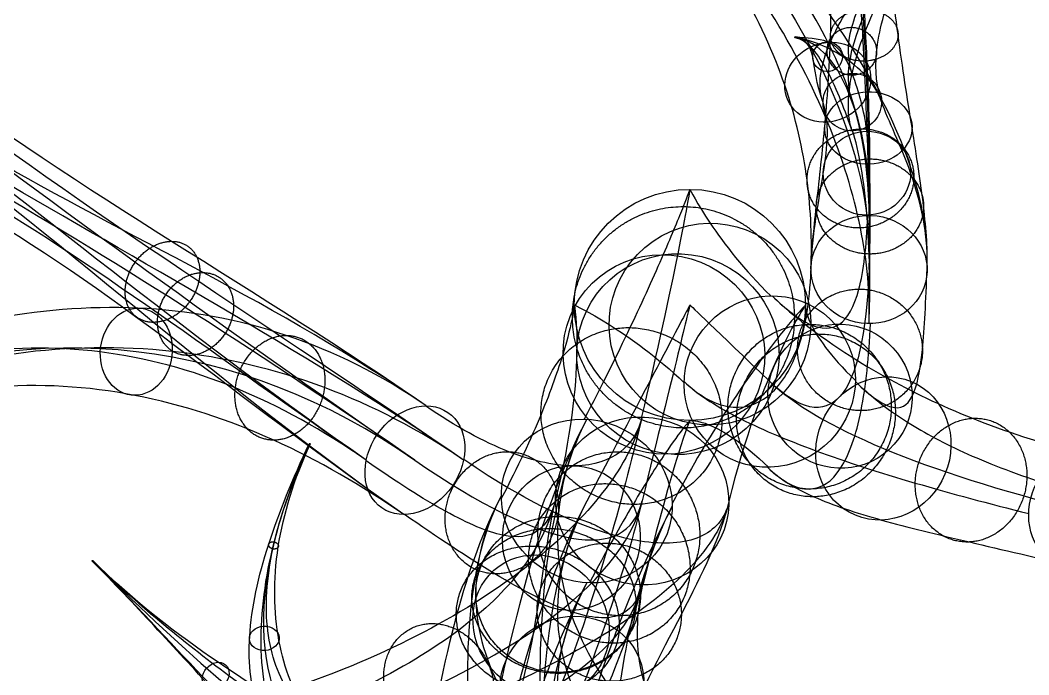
# Model space of a CAD drawing. Header units: inches. Extents: x -26 to 25.3, y -39.2 to 17.5.
# Drawn here: x -11.59 to 5.86, y -6.4 to 4.93 of the extents above; entities that cross this region are included whole.
import ezdxf

# ---------------------------------------------------------------- set-up
doc = ezdxf.new("R2010")
doc.units = ezdxf.units.IN
doc.header["$MEASUREMENT"] = 0
doc.layers.add('Default', color=7, linetype='Continuous', true_color=0xffffff)

msp = doc.modelspace()

# ---------------------------------------------------------------- linework, layer by layer
at = {"layer": 'Default', "extrusion": (-0.181426, 0.399347, 0.898669)}
msp.add_circle((-3.766, 16.389, 39.33), 0.756, dxfattribs=at)
at = {"layer": 'Default', "extrusion": (-0.118954, 0.02063, 0.992685)}
msp.add_circle((-4.875, 7.64, 54.49), 0.01, dxfattribs=at)
at = {"layer": 'Default', "extrusion": (-0.094538, 0.107656, 0.989683)}
msp.add_circle((-4.624, 5.501, 49.561), 0.259, dxfattribs=at)
at = {"layer": 'Default', "extrusion": (-0.069349, 0.193801, 0.978587)}
msp.add_circle((-3.828, 6.894, 44.227), 0.508, dxfattribs=at)
msp.add_circle((-3.828, 6.894, 44.227), 0.508, dxfattribs=at)
msp.add_circle((-3.828, 6.894, 44.227), 0.508, dxfattribs=at)
at = {"layer": 'Default', "extrusion": (-0.018406, 0.556715, 0.8305)}
msp.add_circle((-3.187, 19.508, 34.397), 0.756, dxfattribs=at)
at = {"layer": 'Default', "extrusion": (-0.027943, 0.278869, 0.959923)}
msp.add_circle((-3.275, 9.23, 38.615), 0.756, dxfattribs=at)
at = {"layer": 'Default'}
msp.add_circle((0, 0), 2, dxfattribs=at)
msp.add_circle((0, 0), 2, dxfattribs=at)
msp.add_circle((0, 0), 2, dxfattribs=at)
at = {"layer": 'Default', "extrusion": (0.083339, -0.080003, 0.993305)}
msp.add_circle((0, 0.481, 8.291), 1.751, dxfattribs=at)
at = {"layer": 'Default', "extrusion": (0.013723, 0.361344, 0.932332)}
msp.add_circle((-3.074, 11.878, 32.643), 1.005, dxfattribs=at)
msp.add_circle((-3.074, 11.878, 32.643), 1.005, dxfattribs=at)
msp.add_circle((-3.074, 11.878, 32.643), 1.005, dxfattribs=at)
msp.add_circle((-3.074, 11.878, 32.643), 1.005, dxfattribs=at)
at = {"layer": 'Default', "extrusion": (-0.088431, -0.168177, 0.981782)}
msp.add_circle((0, 0.967, 10.09), 1.751, dxfattribs=at)
at = {"layer": 'Default', "extrusion": (-0.030787, -0.126322, 0.991511)}
msp.add_circle((0, 0.877, 13.429), 1.751, dxfattribs=at)
at = {"layer": 'Default', "extrusion": (0.165562, -0.158935, 0.973308)}
msp.add_circle((0, 1.916, 16.471), 1.502, dxfattribs=at)
msp.add_circle((0, 1.916, 16.471), 1.502, dxfattribs=at)
msp.add_circle((0, 1.916, 16.471), 1.502, dxfattribs=at)
at = {"layer": 'Default', "extrusion": (-0.566039, 0.0659, 0.82174)}
msp.add_circle((1.912, 18.384, 43.041), 0.756, dxfattribs=at)
at = {"layer": 'Default', "extrusion": (0.093148, 0.105162, 0.990083)}
msp.add_circle((-2.992, 3.075, 25.517), 1.254, dxfattribs=at)
at = {"layer": 'Default', "extrusion": (0.359366, -0.150021, 0.921059)}
msp.add_circle((-1.002, 5.45, 23.278), 1.254, dxfattribs=at)
at = {"layer": 'Default', "extrusion": (-0.510861, 0.353256, 0.783729)}
msp.add_circle((4.916, 22.141, 31.779), 1.005, dxfattribs=at)
msp.add_circle((4.916, 22.141, 31.779), 1.005, dxfattribs=at)
msp.add_circle((4.916, 22.141, 31.779), 1.005, dxfattribs=at)
msp.add_circle((4.916, 22.141, 31.779), 1.005, dxfattribs=at)
at = {"layer": 'Default', "extrusion": (-0.173641, -0.330228, 0.927792)}
msp.add_circle((0, 3.835, 19.813), 1.502, dxfattribs=at)
msp.add_circle((0, 3.835, 19.813), 1.502, dxfattribs=at)
msp.add_circle((0, 3.835, 19.813), 1.502, dxfattribs=at)
msp.add_circle((0, 3.835, 19.813), 1.502, dxfattribs=at)
at = {"layer": 'Default', "extrusion": (-0.061051, -0.2505, 0.96619)}
msp.add_circle((0, 3.492, 26.629), 1.502, dxfattribs=at)
msp.add_circle((0, 3.492, 26.629), 1.502, dxfattribs=at)
msp.add_circle((0, 3.492, 26.629), 1.502, dxfattribs=at)
msp.add_circle((0, 3.492, 26.629), 1.502, dxfattribs=at)
at = {"layer": 'Default', "extrusion": (0.342667, 0.734015, 0.586345)}
msp.add_circle((4.943, 52.068, 31.562), 0.01, dxfattribs=at)
at = {"layer": 'Default', "extrusion": (0.538663, -0.135051, 0.831627)}
msp.add_circle((-1.812, 10.599, 29.145), 1.005, dxfattribs=at)
msp.add_circle((-1.812, 10.599, 29.145), 1.005, dxfattribs=at)
msp.add_circle((-1.812, 10.599, 29.145), 1.005, dxfattribs=at)
at = {"layer": 'Default', "extrusion": (-0.310169, 0.055729, 0.949047)}
msp.add_circle((4.334, 9.143, 31.677), 1.254, dxfattribs=at)
at = {"layer": 'Default', "extrusion": (-0.338227, -0.240356, 0.909853)}
msp.add_circle((3.026, 9.627, 33.905), 1.254, dxfattribs=at)
at = {"layer": 'Default', "extrusion": (-0.473304, 0.471683, 0.743975)}
msp.add_circle((10.433, 37.168, 47.66), 0.01, dxfattribs=at)
at = {"layer": 'Default', "extrusion": (0.122423, -0.305386, 0.944326)}
msp.add_circle((-4.344, 4.556, 29.336), 1.254, dxfattribs=at)
at = {"layer": 'Default', "extrusion": (-0.036163, 0.578128, 0.815145)}
msp.add_circle((7.71, 37.39, 43.47), 0.259, dxfattribs=at)
at = {"layer": 'Default', "extrusion": (-0.442953, 0.385746, 0.809316)}
msp.add_circle((10.232, 31.699, 47.029), 0.259, dxfattribs=at)
at = {"layer": 'Default', "extrusion": (-0.532638, 0.822231, -0.200582)}
msp.add_arc((-27.798, 42.964, -7.577), 23.558, 2.7033, 39.3516, dxfattribs=at)
at = {"layer": 'Default', "extrusion": (0.237244, 0.904617, -0.354094)}
msp.add_arc((39.083, 29.671, -11.008), 42.056, 152.3578, 175.5039, dxfattribs=at)
at = {"layer": 'Default', "extrusion": (0.989531, 0.129063, -0.064585)}
msp.add_arc((22.46, 26.369, 0.903), 23.818, 133.546, 159.1125, dxfattribs=at)
at = {"layer": 'Default', "extrusion": (0.956918, -0.264327, 0.120161)}
msp.add_arc((-52.726, 53.872, 7.132), 57.68, 350.30867, 0.67536, dxfattribs=at)
at = {"layer": 'Default', "extrusion": (0.806176, 0.51342, 0.294075)}
msp.add_arc((258.935, -141.991, 6.153), 315.426, 142.0016, 145.08346, dxfattribs=at)
at = {"layer": 'Default', "extrusion": (0.901814, -0.407228, 0.144556)}
msp.add_arc((-48.965, 52.052, 7.566), 53.914, 340.4292, 351.4839, dxfattribs=at)
at = {"layer": 'Default', "extrusion": (0.784601, 0.564163, 0.257141)}
msp.add_arc((-121.381, 126.748, 4.692), 150.404, 324.19369, 329.9567, dxfattribs=at)
at = {"layer": 'Default', "extrusion": (0.955658, 0.269566, -0.118542)}
msp.add_arc((31.606, 23.185, -0.989), 33.929, 159.8763, 191.415, dxfattribs=at)
at = {"layer": 'Default', "extrusion": (0.885098, -0.465404, 0)}
msp.add_arc((-53.105, 0), 53.105, 0, 21.9067, dxfattribs=at)
at = {"layer": 'Default', "extrusion": (0.971562, -0.236785, 0)}
msp.add_arc((-103.281, 0), 103.281, 0, 14.94145, dxfattribs=at)
at = {"layer": 'Default', "extrusion": (0.692521, 0.721397, 0)}
msp.add_arc((-71.767, 0), 71.767, 0, 13.26778, dxfattribs=at)
at = {"layer": 'Default', "extrusion": (0.81771, -0.081642, 0.569811)}
msp.add_arc((-31.767, 43.34, 18.356), 30.01, 342.497, 16.4328, dxfattribs=at)
at = {"layer": 'Default', "extrusion": (-0.00186, 0.986876, 0.161467)}
msp.add_arc((-37.946, 10.342, 1.348), 37.076, 9.5125, 32.5753, dxfattribs=at)
at = {"layer": 'Default', "extrusion": (-0.568594, 0.658879, -0.492524)}
msp.add_arc((-0.602, 46.186, -27.733), 10.619, 353.3706, 47.6445, dxfattribs=at)
at = {"layer": 'Default', "extrusion": (0.752768, 0.624102, 0.209373)}
msp.add_arc((14.082, 29.143, 2.836), 16.361, 143.2729, 188.8516, dxfattribs=at)
at = {"layer": 'Default', "extrusion": (-0.015389, 0.968117, 0.250027)}
msp.add_arc((31.445, 24.637, 3.386), 30.629, 143.7303, 176.2717, dxfattribs=at)
at = {"layer": 'Default', "extrusion": (0.964798, 0.13191, 0.227517)}
msp.add_arc((-42.397, 7.283, 2.338), 41.222, 17.6777, 47.1466, dxfattribs=at)
at = {"layer": 'Default', "extrusion": (-0.096882, 0.943262, 0.317602)}
msp.add_arc((-30.49, 26.683, 3.264), 33.33, 348.0843, 22.3097, dxfattribs=at)
at = {"layer": 'Default', "extrusion": (0.874003, 0.382483, 0.29971)}
msp.add_arc((-26.01, 14.144, 3.08), 24.284, 13.4686, 54.1364, dxfattribs=at)
at = {"layer": 'Default', "extrusion": (0.794742, -0.597834, -0.10478)}
msp.add_arc((-102.467, 2.425, -1.419), 102.167, 13.70275, 21.51819, dxfattribs=at)
at = {"layer": 'Default', "extrusion": (0.846288, 0.477889, 0.235411)}
msp.add_arc((32.928, 34.582, 3.33), 41.415, 139.9505, 152.8077, dxfattribs=at)
at = {"layer": 'Default'}
for points, knots in [([(2.303, 3.502, 44.665), (2.215, 3.748, 45.908), (2.272, 4.354, 48.404), (2.967, 5.557, 51.986), (4.157, 7.015, 55.301), (5.195, 8.136, 57.304), (5.754, 8.728, 58.249)], [0, 0, 0, 0, 3.742923, 7.534319, 11.325716, 15.068639, 15.068639, 15.068639, 15.068639]), ([(2.809, 4.007, 44.601), (2.724, 4.246, 45.807), (2.718, 4.772, 48.241), (3.216, 5.778, 51.83), (4.219, 7.067, 55.238), (5.203, 8.143, 57.295), (5.762, 8.735, 58.24)], [0, 0, 0, 0, 3.742923, 7.534319, 11.325716, 15.068639, 15.068639, 15.068639, 15.068639]), ([(2.809, 3.011, 44.798), (2.722, 3.256, 46.033), (2.717, 3.917, 48.497), (3.223, 5.298, 52.026), (4.226, 6.941, 55.308), (5.204, 8.125, 57.305), (5.763, 8.718, 58.25)], [0, 0, 0, 0, 3.742923, 7.534319, 11.325716, 15.068639, 15.068639, 15.068639, 15.068639]), ([(3.316, 3.516, 44.734), (3.231, 3.753, 45.932), (3.163, 4.335, 48.334), (3.472, 5.52, 51.87), (4.288, 6.993, 55.245), (5.213, 8.132, 57.296), (5.771, 8.725, 58.241)], [0, 0, 0, 0, 3.742923, 7.534319, 11.325716, 15.068639, 15.068639, 15.068639, 15.068639]), ([(3.1, 1.55, 34.366), (3.119, 2.057, 35.675), (3.02, 3.049, 38.313), (2.457, 4.535, 42.243), (1.482, 6.088, 46.072), (0.567, 7.212, 48.5), (0.047, 7.805, 49.667)], [0, 0, 0, 0, 4.236514, 8.494745, 12.752976, 16.98949, 16.98949, 16.98949, 16.98949]), ([(4.105, 0.608, 34.717), (4.124, 1.13, 36.064), (3.96, 2.21, 38.754), (3.197, 3.899, 42.684), (2.024, 5.638, 46.465), (1.037, 6.826, 48.881), (0.51, 7.428, 50.065)], [0, 0, 0, 0, 4.236514, 8.494745, 12.752976, 16.98949, 16.98949, 16.98949, 16.98949]), ([(2.095, 0.618, 34.742), (2.114, 1.116, 36.028), (2.079, 2.147, 38.597), (1.71, 3.789, 42.419), (0.93, 5.509, 46.167), (0.082, 6.687, 48.566), (-0.433, 7.275, 49.722)], [0, 0, 0, 0, 4.236514, 8.494745, 12.752976, 16.98949, 16.98949, 16.98949, 16.98949]), ([(3.1, -0.324, 35.093), (3.119, 0.189, 36.417), (3.019, 1.308, 39.038), (2.451, 3.153, 42.86), (1.471, 5.059, 46.56), (0.552, 6.301, 48.947), (0.03, 6.898, 50.121)], [0, 0, 0, 0, 4.236514, 8.494745, 12.752976, 16.98949, 16.98949, 16.98949, 16.98949]), ([(3.1, 1.55, 34.366), (3.111, 1.856, 35.155), (3.121, 2.498, 36.728), (3.095, 3.647, 39.032), (3.026, 5.057, 41.215), (2.953, 6.204, 42.521), (2.91, 6.83, 43.115)], [0, 0, 0, 0, 2.648728, 5.31404, 7.979352, 10.62808, 10.62808, 10.62808, 10.62808]), ([(2.095, 0.618, 34.742), (2.107, 0.935, 35.56), (2.179, 1.661, 37.166), (2.338, 3.014, 39.448), (2.455, 4.613, 41.57), (2.443, 5.827, 42.858), (2.399, 6.465, 43.463)], [0, 0, 0, 0, 2.648728, 5.31404, 7.979352, 10.62808, 10.62808, 10.62808, 10.62808]), ([(4.105, 0.608, 34.717), (4.117, 0.929, 35.545), (4.065, 1.665, 37.172), (3.85, 3.029, 39.473), (3.593, 4.636, 41.604), (3.457, 5.854, 42.894), (3.413, 6.496, 43.503)], [0, 0, 0, 0, 2.648728, 5.31404, 7.979352, 10.62808, 10.62808, 10.62808, 10.62808]), ([(3.1, -0.324, 35.093), (3.112, 0.008, 35.95), (3.123, 0.827, 37.61), (3.094, 2.396, 39.889), (3.022, 4.192, 41.959), (2.946, 5.478, 43.231), (2.902, 6.131, 43.851)], [0, 0, 0, 0, 2.648728, 5.31404, 7.979352, 10.62808, 10.62808, 10.62808, 10.62808]), ([(0, 2), (0, 2, 1.745), (-0.078, 1.79, 5.24), (-0.426, 0.942, 10.407), (-1, -0.336, 15.443), (-1.529, -1.405, 18.704), (-1.829, -1.976, 20.309)], [0, 0, 0, 0, 5.06446, 10.152162, 15.239864, 20.304323, 20.304323, 20.304323, 20.304323]), ([(1.422, 0.157, 16.706), (1.667, -0.079, 18.149), (2.11, -0.42, 21.082), (2.616, -0.433, 25.564), (2.953, 0.157, 30.052), (3.057, 1.006, 32.963), (3.078, 1.55, 34.367)], [0, 0, 0, 0, 4.646895, 9.338211, 14.029527, 18.676423, 18.676423, 18.676423, 18.676423]), ([(-0.099, -1.327, 16.723), (0.154, -1.57, 18.212), (0.673, -1.858, 21.237), (1.379, -1.68, 25.819), (1.907, -0.885, 30.368), (2.074, 0.042, 33.318), (2.095, 0.597, 34.75)], [0, 0, 0, 0, 4.646895, 9.338211, 14.029527, 18.676423, 18.676423, 18.676423, 18.676423]), ([(2.863, -1.327, 16.219), (3.123, -1.576, 17.745), (3.531, -1.871, 20.863), (3.877, -1.686, 25.59), (4.038, -0.877, 30.252), (4.083, 0.064, 33.253), (4.104, 0.628, 34.709)], [0, 0, 0, 0, 4.646895, 9.338211, 14.029527, 18.676423, 18.676423, 18.676423, 18.676423]), ([(-2, 0), (-2, 0, 1.659), (-2.012, -0.14, 4.984), (-2.158, -0.773, 9.948), (-2.524, -1.826, 14.838), (-2.974, -2.799, 18.007), (-3.264, -3.349, 19.552)], [0, 0, 0, 0, 5.06446, 10.152162, 15.239864, 20.304323, 20.304323, 20.304323, 20.304323]), ([(2, 0), (2, 0, 1.718), (1.861, -0.146, 5.161), (1.332, -0.798, 10.264), (0.577, -1.878, 15.255), (-0.009, -2.874, 18.487), (-0.306, -3.439, 20.074)], [0, 0, 0, 0, 5.06446, 10.152162, 15.239864, 20.304323, 20.304323, 20.304323, 20.304323]), ([(1.422, 0.157, 16.706), (1.627, -0.04, 17.912), (2.16, -0.493, 20.3), (3.32, -1.248, 23.774), (4.832, -1.981, 27.116), (6.064, -2.389, 29.24), (6.732, -2.556, 30.271)], [0, 0, 0, 0, 3.721514, 7.461966, 11.202419, 14.923933, 14.923933, 14.923933, 14.923933]), ([(-4.564, -1.746, 38.361), (-5.342, -1.208, 39.554), (-6.977, -0.396, 42.026), (-9.548, 0.059, 45.809), (-12.156, -0.168, 49.548), (-13.886, -0.698, 51.964), (-14.742, -1.038, 53.144)], [0, 0, 0, 0, 4.419222, 8.887428, 13.355633, 17.774855, 17.774855, 17.774855, 17.774855]), ([(1.342, -2.81, 16.235), (1.609, -3.067, 17.807), (2.094, -3.309, 21.018), (2.64, -2.932, 25.845), (2.993, -1.919, 30.568), (3.1, -0.9, 33.607), (3.122, -0.324, 35.092)], [0, 0, 0, 0, 4.646895, 9.338211, 14.029527, 18.676423, 18.676423, 18.676423, 18.676423]), ([(-5.6, -2.686, 38.109), (-6.35, -2.167, 39.261), (-7.865, -1.327, 41.663), (-10.19, -0.704, 45.415), (-12.586, -0.74, 49.176), (-14.242, -1.199, 51.594), (-15.084, -1.534, 52.754)], [0, 0, 0, 0, 4.419222, 8.887428, 13.355633, 17.774855, 17.774855, 17.774855, 17.774855]), ([(-3.916, -2.686, 39.207), (-4.671, -2.164, 40.365), (-6.299, -1.319, 42.714), (-8.945, -0.695, 46.274), (-11.658, -0.733, 49.834), (-13.419, -1.195, 52.188), (-14.263, -1.53, 53.35)], [0, 0, 0, 0, 4.419222, 8.887428, 13.355633, 17.774855, 17.774855, 17.774855, 17.774855]), ([(-4.952, -3.627, 38.956), (-5.679, -3.124, 40.071), (-7.187, -2.25, 42.351), (-9.587, -1.458, 45.879), (-12.088, -1.305, 49.462), (-13.775, -1.697, 51.818), (-14.604, -2.026, 52.96)], [0, 0, 0, 0, 4.419222, 8.887428, 13.355633, 17.774855, 17.774855, 17.774855, 17.774855]), ([(-0.099, -1.327, 16.723), (0.114, -1.532, 17.979), (0.732, -1.939, 20.465), (2.119, -2.527, 24.042), (3.855, -3.086, 27.443), (5.176, -3.439, 29.603), (5.863, -3.611, 30.662)], [0, 0, 0, 0, 3.721514, 7.461966, 11.202419, 14.923933, 14.923933, 14.923933, 14.923933]), ([(2.863, -1.327, 16.219), (3.06, -1.516, 17.377), (3.512, -1.892, 19.692), (4.457, -2.447, 23.128), (5.757, -2.986, 26.472), (6.905, -3.327, 28.582), (7.555, -3.49, 29.586)], [0, 0, 0, 0, 3.721514, 7.461966, 11.202419, 14.923933, 14.923933, 14.923933, 14.923933]), ([(-0.827, -1.938, 27.006), (-0.888, -2.189, 27.972), (-1.141, -2.607, 29.939), (-1.917, -2.866, 32.909), (-3.071, -2.638, 35.792), (-4.053, -2.108, 37.551), (-4.576, -1.746, 38.353)], [0, 0, 0, 0, 3.221335, 6.507657, 9.793978, 13.015313, 13.015313, 13.015313, 13.015313]), ([(-0.827, -1.938, 27.006), (-0.915, -2.3, 28.401), (-1.297, -3.086, 31.176), (-2.478, -4.337, 35.198), (-4.245, -5.543, 39.013), (-5.786, -6.243, 41.379), (-6.635, -6.547, 42.505)], [0, 0, 0, 0, 4.32697, 8.698001, 13.069032, 17.396002, 17.396002, 17.396002, 17.396002]), ([(-1.785, -1.978, 20.317), (-2.101, -2.58, 22.008), (-2.69, -4.066, 25.312), (-3.412, -6.991, 29.907), (-3.963, -10.466, 34.091), (-4.214, -13.062, 36.607), (-4.311, -14.408, 37.8)], [0, 0, 0, 0, 5.278477, 10.600954, 15.92343, 21.201907, 21.201907, 21.201907, 21.201907]), ([(-1.785, -1.978, 20.317), (-2.046, -2.475, 21.712), (-2.45, -3.765, 24.441), (-2.665, -6.405, 28.151), (-2.486, -9.569, 31.378), (-2.116, -11.911, 33.196), (-1.874, -13.112, 34.021)], [0, 0, 0, 0, 4.274961, 8.618301, 12.961641, 17.236601, 17.236601, 17.236601, 17.236601]), ([(-1.785, -1.978, 20.317), (-2.07, -2.521, 21.841), (-2.403, -3.662, 24.933), (-2.164, -5.404, 29.597), (-1.186, -7.052, 34.202), (-0.061, -8.002, 37.175), (0.61, -8.419, 38.618)], [0, 0, 0, 0, 4.949478, 9.954769, 14.960059, 19.909538, 19.909538, 19.909538, 19.909538]), ([(0, -2), (0, -2, 1.632), (-0.073, -2.076, 4.904), (-0.401, -2.513, 9.805), (-0.948, -3.367, 14.65), (-1.454, -4.268, 17.79), (-1.74, -4.811, 19.317)], [0, 0, 0, 0, 5.06446, 10.152162, 15.239864, 20.304323, 20.304323, 20.304323, 20.304323]), ([(-6.687, -8.006, 52.572), (-7.035, -7.755, 53.31), (-7.537, -7.103, 54.852), (-7.703, -5.775, 57.096), (-7.357, -4.187, 59.095), (-6.871, -3.009, 60.201), (-6.588, -2.402, 60.685)], [0, 0, 0, 0, 2.479041, 5.029597, 7.580153, 10.059194, 10.059194, 10.059194, 10.059194]), ([(-6.292, -8.491, 52.923), (-6.64, -8.239, 53.663), (-7.191, -7.528, 55.164), (-7.503, -6.02, 57.279), (-7.301, -4.254, 59.146), (-6.863, -3.019, 60.208), (-6.58, -2.412, 60.692)], [0, 0, 0, 0, 2.479041, 5.029597, 7.580153, 10.059194, 10.059194, 10.059194, 10.059194]), ([(-6.164, -7.522, 52.652), (-6.489, -7.286, 53.342), (-7.021, -6.736, 54.778), (-7.394, -5.617, 56.968), (-7.276, -4.167, 59.035), (-6.86, -3.007, 60.192), (-6.577, -2.4, 60.676)], [0, 0, 0, 0, 2.479041, 5.029597, 7.580153, 10.059194, 10.059194, 10.059194, 10.059194]), ([(-5.769, -8.006, 53.004), (-6.094, -7.771, 53.695), (-6.675, -7.161, 55.091), (-7.193, -5.862, 57.152), (-7.221, -4.234, 59.086), (-6.852, -3.016, 60.199), (-6.569, -2.41, 60.684)], [0, 0, 0, 0, 2.479041, 5.029597, 7.580153, 10.059194, 10.059194, 10.059194, 10.059194]), ([(-2.327, -3.37, 26.54), (-2.388, -3.622, 27.515), (-2.583, -3.986, 29.52), (-3.177, -4.066, 32.569), (-4.151, -3.655, 35.522), (-5.076, -3.064, 37.306), (-5.603, -2.699, 38.114)], [0, 0, 0, 0, 3.221335, 6.507657, 9.793978, 13.015313, 13.015313, 13.015313, 13.015313]), ([(0.673, -3.416, 26.718), (0.603, -3.701, 27.818), (0.252, -4.107, 30.07), (-0.797, -4.176, 33.372), (-2.23, -3.71, 36.461), (-3.343, -3.068, 38.328), (-3.914, -2.673, 39.203)], [0, 0, 0, 0, 3.221335, 6.507657, 9.793978, 13.015313, 13.015313, 13.015313, 13.015313]), ([(1.342, -2.81, 16.235), (1.547, -3.007, 17.444), (2.085, -3.338, 19.857), (3.257, -3.726, 23.396), (4.781, -4.091, 26.799), (6.018, -4.377, 28.945), (6.686, -4.544, 29.977)], [0, 0, 0, 0, 3.721514, 7.461966, 11.202419, 14.923933, 14.923933, 14.923933, 14.923933]), ([(-3.264, -3.306, 19.567), (-3.572, -3.892, 21.212), (-4.084, -5.284, 24.457), (-4.609, -7.985, 29.053), (-4.97, -11.247, 33.281), (-5.159, -13.753, 35.8), (-5.254, -15.074, 36.971)], [0, 0, 0, 0, 5.278477, 10.600954, 15.92343, 21.201907, 21.201907, 21.201907, 21.201907]), ([(-3.264, -3.306, 19.567), (-3.519, -3.79, 20.927), (-3.852, -4.995, 23.62), (-3.881, -7.422, 27.354), (-3.524, -10.379, 30.641), (-3.101, -12.638, 32.472), (-2.862, -13.818, 33.283)], [0, 0, 0, 0, 4.274961, 8.618301, 12.961641, 17.236601, 17.236601, 17.236601, 17.236601]), ([(-3.264, -3.306, 19.567), (-3.564, -3.876, 21.167), (-3.851, -5.015, 24.443), (-3.413, -6.648, 29.369), (-2.214, -8.161, 34.17), (-0.994, -9.075, 37.237), (-0.301, -9.505, 38.727)], [0, 0, 0, 0, 4.949478, 9.954769, 14.960059, 19.909538, 19.909538, 19.909538, 19.909538]), ([(-2.327, -3.37, 26.54), (-2.41, -3.713, 27.865), (-2.711, -4.405, 30.522), (-3.658, -5.439, 34.457), (-5.186, -6.445, 38.247), (-6.624, -7.073, 40.584), (-7.445, -7.367, 41.673)], [0, 0, 0, 0, 4.32697, 8.698001, 13.069032, 17.396002, 17.396002, 17.396002, 17.396002]), ([(0.673, -3.416, 26.718), (0.581, -3.795, 28.18), (0.118, -4.555, 31.1), (-1.297, -5.659, 35.299), (-3.301, -6.703, 39.229), (-4.943, -7.354, 41.654), (-5.819, -7.669, 42.817)], [0, 0, 0, 0, 4.32697, 8.698001, 13.069032, 17.396002, 17.396002, 17.396002, 17.396002]), ([(-0.305, -3.481, 20.059), (-0.608, -4.058, 21.679), (-1.234, -5.423, 24.858), (-2.12, -8.073, 29.346), (-2.847, -11.288, 33.487), (-3.156, -13.768, 35.972), (-3.251, -15.077, 37.131)], [0, 0, 0, 0, 5.278477, 10.600954, 15.92343, 21.201907, 21.201907, 21.201907, 21.201907]), ([(-0.305, -3.481, 20.059), (-0.545, -3.939, 21.343), (-0.979, -5.069, 23.869), (-1.371, -7.371, 27.396), (-1.396, -10.218, 30.548), (-1.109, -12.407, 32.321), (-0.88, -13.543, 33.102)], [0, 0, 0, 0, 4.274961, 8.618301, 12.961641, 17.236601, 17.236601, 17.236601, 17.236601]), ([(-0.305, -3.481, 20.059), (-0.579, -4.002, 21.521), (-0.96, -5.037, 24.499), (-0.918, -6.548, 29.056), (-0.155, -7.983, 33.608), (0.882, -8.857, 36.541), (1.534, -9.263, 37.945)], [0, 0, 0, 0, 4.949478, 9.954769, 14.960059, 19.909538, 19.909538, 19.909538, 19.909538]), ([(-0.827, -4.847, 26.252), (-0.897, -5.135, 27.362), (-1.189, -5.486, 29.651), (-2.057, -5.376, 33.032), (-3.31, -4.728, 36.191), (-4.366, -4.023, 38.083), (-4.94, -3.626, 38.963)], [0, 0, 0, 0, 3.221335, 6.507657, 9.793978, 13.015313, 13.015313, 13.015313, 13.015313]), ([(-0.827, -4.847, 26.252), (-0.915, -5.208, 27.645), (-1.296, -5.874, 30.446), (-2.476, -6.761, 34.558), (-4.242, -7.605, 38.464), (-5.781, -8.185, 40.86), (-6.629, -8.489, 41.985)], [0, 0, 0, 0, 4.32697, 8.698001, 13.069032, 17.396002, 17.396002, 17.396002, 17.396002]), ([(-1.785, -4.809, 19.309), (-2.079, -5.37, 20.883), (-2.628, -6.641, 24.003), (-3.316, -9.067, 28.492), (-3.854, -12.069, 32.677), (-4.101, -14.46, 35.165), (-4.194, -15.743, 36.303)], [0, 0, 0, 0, 5.278477, 10.600954, 15.92343, 21.201907, 21.201907, 21.201907, 21.201907]), ([(-1.785, -4.809, 19.309), (-2.018, -5.254, 20.559), (-2.382, -6.299, 23.047), (-2.588, -8.387, 26.6), (-2.434, -11.029, 29.811), (-2.093, -13.134, 31.597), (-1.868, -14.25, 32.364)], [0, 0, 0, 0, 4.274961, 8.618301, 12.961641, 17.236601, 17.236601, 17.236601, 17.236601]), ([(-1.785, -4.809, 19.309), (-2.072, -5.357, 20.847), (-2.408, -6.39, 24.008), (-2.167, -7.791, 28.827), (-1.182, -9.092, 33.576), (-0.051, -9.929, 36.602), (0.624, -10.349, 38.054)], [0, 0, 0, 0, 4.949478, 9.954769, 14.960059, 19.909538, 19.909538, 19.909538, 19.909538])]:
    msp.add_open_spline(points, degree=3, knots=knots, dxfattribs=at)
at = {"layer": 'Default', "extrusion": (-0.034275, 0.644871, 0.763522)}
msp.add_rational_spline([(3.019, 5.112, 41.182), (2.434, 5.101, 41.165), (2.432, 4.654, 41.543), (2.43, 4.207, 41.92), (3.015, 4.218, 41.937), (3.599, 4.23, 41.953), (3.601, 4.677, 41.576), (3.603, 5.123, 41.199), (3.019, 5.112, 41.182)], [1, 0.707106781187, 1, 0.707106781187, 1, 0.707106781187, 1, 0.707106781187, 1], degree=2, knots=[0, 0, 0, 1.57865, 1.57865, 3.157301, 3.157301, 4.735951, 4.735951, 6.314601, 6.314601, 6.314601], dxfattribs=at)
at = {"layer": 'Default', "extrusion": (0.064978, 0.276027, 0.958951)}
msp.add_rational_spline([(2.801, 4.804, 48.214), (2.372, 4.812, 48.241), (2.372, 4.398, 48.36), (2.371, 3.984, 48.479), (2.801, 3.976, 48.452), (3.231, 3.969, 48.425), (3.231, 4.382, 48.306), (3.231, 4.796, 48.187), (2.801, 4.804, 48.214)], [1, 0.707106781187, 1, 0.707106781187, 1, 0.707106781187, 1, 0.707106781187, 1], degree=2, knots=[0, 0, 0, 0.797179, 0.797179, 1.594358, 1.594358, 2.391537, 2.391537, 3.188717, 3.188717, 3.188717], dxfattribs=at)
at = {"layer": 'Default'}
for points in [[(2.303, 3.502, 44.665), (2.183, 3.838, 46.362), (2.146, 4.367, 49.804), (2.021, 4.595, 53.286), (1.814, 4.631, 55.013)], [(2.809, 4.007, 44.601), (2.688, 4.347, 46.318), (2.4, 4.631, 49.817), (2.031, 4.605, 53.288), (1.824, 4.641, 55.014)], [(2.809, 3.011, 44.798), (2.69, 3.345, 46.485), (2.406, 4.113, 49.847), (2.031, 4.585, 53.286), (1.824, 4.621, 55.014)], [(3.316, 3.516, 44.734), (3.195, 3.854, 46.441), (2.66, 4.377, 49.86), (2.041, 4.595, 53.289), (1.834, 4.631, 55.015)], [(-4.564, -1.746, 38.361), (-7.444, 0.245, 42.779), (-10.474, 1.896, 47.275), (-13.448, 4.127, 51.532)], [(3.1, 1.55, 34.366), (3.124, 2.187, 36.011), (3.098, 3.083, 39.436), (2.928, 3.668, 42.891), (2.807, 4.007, 44.601)], [(-3.916, -2.686, 39.207), (-6.812, -0.684, 43.649), (-10.163, 1.433, 47.726), (-13.14, 3.667, 51.988)], [(-5.6, -2.686, 38.109), (-8.483, -0.693, 42.532), (-11.001, 1.424, 47.153), (-13.975, 3.655, 51.411)], [(2.095, 0.618, 34.742), (2.118, 1.239, 36.345), (2.343, 2.343, 39.608), (2.423, 3.165, 42.975), (2.303, 3.5, 44.665)], [(4.105, 0.608, 34.717), (4.129, 1.24, 36.346), (3.855, 2.36, 39.66), (3.436, 3.181, 43.03), (3.316, 3.518, 44.733)], [(-4.952, -3.627, 38.956), (-7.851, -1.622, 43.402), (-10.689, 0.96, 47.604), (-13.667, 3.195, 51.867)], [(3.1, -0.324, 35.093), (3.123, 0.291, 36.681), (3.099, 1.621, 39.833), (2.931, 2.678, 43.115), (2.812, 3.011, 44.798)], [(-4.564, -1.746, 38.361), (-7.157, 0.047, 42.339), (-9.74, 1.173, 46.582), (-12.129, 2.569, 50.807)], [(-5.6, -2.686, 38.109), (-8.189, -0.896, 42.081), (-10.259, 0.695, 46.449), (-12.647, 2.091, 50.672)], [(-3.916, -2.686, 39.207), (-6.48, -0.914, 43.14), (-9.384, 0.679, 46.963), (-11.766, 2.072, 51.177)], [(0, 2), (0, 2, 4.575), (-0.142, 1.17, 13.708), (-0.561, -0.798, 22.609), (-0.839, -1.938, 27.006)], [(0, 2), (0, 2, 2.824), (0.237, 1.524, 8.462), (0.937, 0.603, 13.976), (1.402, 0.157, 16.71)], [(-4.952, -3.627, 38.956), (-7.511, -1.857, 42.882), (-9.903, 0.201, 46.83), (-12.284, 1.594, 51.042)], [(-2, 0), (-2, 0, 4.468), (-1.889, -0.567, 13.408), (-2.053, -2.26, 22.215), (-2.326, -3.381, 26.537)], [(-2, 0), (-2, 0, 2.827), (-1.514, -0.227, 8.468), (-0.565, -0.9, 13.984), (-0.1, -1.347, 16.72)], [(2, 0), (2, 0, 4.51), (1.612, -0.572, 13.525), (0.948, -2.276, 22.369), (0.673, -3.404, 26.721)], [(2, 0), (2, 0, 2.713), (1.978, -0.217, 8.151), (2.412, -0.873, 13.566), (2.864, -1.307, 16.222)], [(-0.827, -1.938, 27.006), (-1.114, -3.118, 31.555), (-1.593, -5.011, 35.861), (-2.259, -6.656, 40.184)], [(0, -2), (0, -2, 4.403), (-0.136, -2.309, 13.226), (-0.545, -3.738, 21.975), (-0.815, -4.847, 26.253)], [(0, -2), (0, -2, 2.715), (0.227, -1.969, 8.157), (0.91, -2.376, 13.574), (1.362, -2.81, 16.232)], [(-2.327, -3.37, 26.54), (-2.607, -4.521, 30.983), (-2.583, -5.929, 35.413), (-3.243, -7.555, 39.691)], [(0.673, -3.416, 26.718), (0.386, -4.591, 31.252), (-0.588, -5.994, 35.649), (-1.253, -7.636, 39.967)], [(-6.687, -8.006, 52.572), (-7.313, -7.553, 53.902), (-8.403, -6.5, 56.598), (-9.611, -5.16, 59.136), (-10.345, -4.429, 60.288)], [(-6.292, -8.491, 52.923), (-6.929, -8.029, 54.278), (-8.229, -6.725, 56.83), (-9.605, -5.168, 59.146), (-10.338, -4.438, 60.298)], [(-6.164, -7.522, 52.652), (-6.787, -7.07, 53.976), (-8.13, -6.259, 56.625), (-9.6, -5.151, 59.136), (-10.334, -4.42, 60.289)], [(-5.769, -8.006, 53.004), (-6.403, -7.547, 54.352), (-7.955, -6.484, 56.857), (-9.595, -5.159, 59.147), (-10.327, -4.429, 60.299)], [(-0.827, -4.847, 26.252), (-1.106, -5.995, 30.68), (-1.579, -6.912, 35.202), (-2.237, -8.535, 39.473)]]:
    msp.add_open_spline(points, degree=3, dxfattribs=at)
at = {"layer": 'Default', "extrusion": (-0.084032, 0.382245, 0.920232)}
msp.add_rational_spline([(2.951, 3.046, 38.301), (2.027, 3.017, 38.229), (2.026, 2.16, 38.585), (2.026, 1.303, 38.94), (2.95, 1.333, 39.013), (3.874, 1.362, 39.085), (3.875, 2.218, 38.729), (3.876, 3.075, 38.373), (2.951, 3.046, 38.301)], [1, 0.707106781187, 1, 0.707106781187, 1, 0.707106781187, 1, 0.707106781187, 1], degree=2, knots=[0, 0, 0, 1.57865, 1.57865, 3.157301, 3.157301, 4.735951, 4.735951, 6.314601, 6.314601, 6.314601], dxfattribs=at)
at = {"layer": 'Default', "extrusion": (0.002306, -0.461595, -0.887088)}
msp.add_rational_spline([(3.114, 2.527, 36.713), (2.187, 2.525, 36.712), (2.187, 1.702, 37.14), (2.188, 0.879, 37.568), (3.115, 0.881, 37.57), (4.043, 0.882, 37.571), (4.043, 1.705, 37.143), (4.042, 2.528, 36.715), (3.114, 2.527, 36.713)], [1, 0.707106781187, 1, 0.707106781187, 1, 0.707106781187, 1, 0.707106781187, 1], degree=2, knots=[0, 0, 0, 1.57865, 1.57865, 3.157301, 3.157301, 4.735951, 4.735951, 6.314601, 6.314601, 6.314601], dxfattribs=at)
at = {"layer": 'Default', "extrusion": (-0.044317, -0.084282, 0.995456)}
msp.add_rational_spline([(1.808, -0.217, 5.142), (1.805, 1.699, 5.304), (-0.116, 1.702, 5.219), (-2.037, 1.706, 5.134), (-2.033, -0.21, 4.972), (-2.029, -2.126, 4.81), (-0.109, -2.129, 4.895), (1.812, -2.133, 4.98), (1.808, -0.217, 5.142)], [1, 0.707106781187, 1, 0.707106781187, 1, 0.707106781187, 1, 0.707106781187, 1], degree=2, knots=[0, 0, 0, 3.141593, 3.141593, 6.283185, 6.283185, 9.424778, 9.424778, 12.566371, 12.566371, 12.566371], dxfattribs=at)
at = {"layer": 'Default', "extrusion": (0.518564, -0.373779, -0.769013)}
msp.add_rational_spline([(-8.498, 0.403, 45.665), (-8.343, 1.105, 45.428), (-8.971, 1.101, 45.007), (-9.599, 1.097, 44.585), (-9.753, 0.395, 44.822), (-9.908, -0.306, 45.059), (-9.28, -0.302, 45.48), (-8.652, -0.298, 45.902), (-8.498, 0.403, 45.665)], [1, 0.707106781187, 1, 0.707106781187, 1, 0.707106781187, 1, 0.707106781187, 1], degree=2, knots=[0, 0, 0, 1.57865, 1.57865, 3.157301, 3.157301, 4.735951, 4.735951, 6.314601, 6.314601, 6.314601], dxfattribs=at)
at = {"layer": 'Default', "extrusion": (0.492901, -0.315995, -0.810676)}
msp.add_rational_spline([(-7.909, -0.165, 45.086), (-7.778, 0.553, 44.886), (-8.423, 0.56, 44.491), (-9.068, 0.568, 44.096), (-9.199, -0.15, 44.296), (-9.33, -0.867, 44.496), (-8.685, -0.875, 44.891), (-8.04, -0.882, 45.287), (-7.909, -0.165, 45.086)], [1, 0.707106781187, 1, 0.707106781187, 1, 0.707106781187, 1, 0.707106781187, 1], degree=2, knots=[0, 0, 0, 1.57865, 1.57865, 3.157301, 3.157301, 4.735951, 4.735951, 6.314601, 6.314601, 6.314601], dxfattribs=at)
at = {"layer": 'Default', "extrusion": (0.053756, 0.23609, 0.970243)}
msp.add_rational_spline([(4.023, -0.773, 30.241), (4.004, 0.279, 29.986), (2.924, 0.274, 30.047), (1.843, 0.269, 30.108), (1.862, -0.782, 30.363), (1.881, -1.834, 30.618), (2.962, -1.829, 30.557), (4.042, -1.824, 30.496), (4.023, -0.773, 30.241)], [1, 0.707106781187, 1, 0.707106781187, 1, 0.707106781187, 1, 0.707106781187, 1], degree=2, knots=[0, 0, 0, 2.360121, 2.360121, 4.720243, 4.720243, 7.080364, 7.080364, 9.440486, 9.440486, 9.440486], dxfattribs=at)
at = {"layer": 'Default', "extrusion": (0.130763, -0.027773, 0.991025)}
msp.add_rational_spline([(3.485, -1.766, 20.855), (3.495, -0.341, 20.894), (2.082, -0.336, 21.081), (0.668, -0.331, 21.267), (0.658, -1.756, 21.229), (0.648, -3.181, 21.19), (2.061, -3.186, 21.003), (3.475, -3.191, 20.817), (3.485, -1.766, 20.855)], [1, 0.707106781187, 1, 0.707106781187, 1, 0.707106781187, 1, 0.707106781187, 1], degree=2, knots=[0, 0, 0, 2.360121, 2.360121, 4.720243, 4.720243, 7.080364, 7.080364, 9.440486, 9.440486, 9.440486], dxfattribs=at)
at = {"layer": 'Default', "extrusion": (-0.131735, -0.250531, 0.959104)}
msp.add_rational_spline([(0.555, -1.949, 15.24), (0.529, -0.42, 15.635), (-1.037, -0.393, 15.427), (-2.603, -0.366, 15.219), (-2.577, -1.896, 14.823), (-2.55, -3.425, 14.428), (-0.984, -3.452, 14.636), (0.582, -3.478, 14.844), (0.555, -1.949, 15.24)], [1, 0.707106781187, 1, 0.707106781187, 1, 0.707106781187, 1, 0.707106781187, 1], degree=2, knots=[0, 0, 0, 3.141593, 3.141593, 6.283185, 6.283185, 9.424778, 9.424778, 12.566371, 12.566371, 12.566371], dxfattribs=at)
at = {"layer": 'Default', "extrusion": (-0.263552, 0.155275, -0.952066)}
msp.add_rational_spline([(3.555, -1.889, 19.68), (3.592, -0.482, 19.899), (2.218, -0.504, 20.276), (0.844, -0.527, 20.652), (0.807, -1.934, 20.433), (0.77, -3.342, 20.214), (2.144, -3.319, 19.837), (3.518, -3.297, 19.46), (3.555, -1.889, 19.68)], [1, 0.707106781187, 1, 0.707106781187, 1, 0.707106781187, 1, 0.707106781187, 1], degree=2, knots=[0, 0, 0, 2.360121, 2.360121, 4.720243, 4.720243, 7.080364, 7.080364, 9.440486, 9.440486, 9.440486], dxfattribs=at)
at = {"layer": 'Default', "extrusion": (-0.544255, 0.212691, 0.81151)}
msp.add_rational_spline([(-6.323, -1.43, 42.706), (-6.216, -0.523, 42.54), (-6.987, -0.527, 42.024), (-7.758, -0.53, 41.507), (-7.865, -1.437, 41.673), (-7.972, -2.344, 41.839), (-7.201, -2.34, 42.355), (-6.43, -2.337, 42.872), (-6.323, -1.43, 42.706)], [1, 0.707106781187, 1, 0.707106781187, 1, 0.707106781187, 1, 0.707106781187, 1], degree=2, knots=[0, 0, 0, 1.57865, 1.57865, 3.157301, 3.157301, 4.735951, 4.735951, 6.314601, 6.314601, 6.314601], dxfattribs=at)
at = {"layer": 'Default', "extrusion": (0.451526, -0.143242, 0.880685)}
msp.add_rational_spline([(5.83, -2.982, 26.448), (5.856, -1.912, 26.609), (4.891, -1.962, 27.096), (3.925, -2.012, 27.583), (3.899, -3.082, 27.422), (3.874, -4.152, 27.261), (4.839, -4.102, 26.774), (5.804, -4.052, 26.287), (5.83, -2.982, 26.448)], [1, 0.707106781187, 1, 0.707106781187, 1, 0.707106781187, 1, 0.707106781187, 1], degree=2, knots=[0, 0, 0, 2.360121, 2.360121, 4.720243, 4.720243, 7.080364, 7.080364, 9.440486, 9.440486, 9.440486], dxfattribs=at)
at = {"layer": 'Default', "extrusion": (-0.419778, 0.2101, 0.882975)}
msp.add_rational_spline([(-3.133, -2.54, 35.771), (-4.107, -2.514, 35.302), (-4.228, -3.571, 35.496), (-4.349, -4.628, 35.69), (-3.375, -4.654, 36.159), (-2.401, -4.679, 36.628), (-2.28, -3.622, 36.434), (-2.159, -2.565, 36.24), (-3.133, -2.54, 35.771)], [1, 0.707106781187, 1, 0.707106781187, 1, 0.707106781187, 1, 0.707106781187, 1], degree=2, knots=[0, 0, 0, 2.360121, 2.360121, 4.720243, 4.720243, 7.080364, 7.080364, 9.440486, 9.440486, 9.440486], dxfattribs=at)
at = {"layer": 'Default', "extrusion": (-0.188091, -0.100881, 0.976957)}
msp.add_rational_spline([(-1.203, -2.543, 29.921), (-2.603, -2.488, 29.657), (-2.63, -3.906, 29.505), (-2.656, -5.324, 29.354), (-1.256, -5.378, 29.618), (0.145, -5.433, 29.882), (0.171, -4.015, 30.033), (0.197, -2.597, 30.185), (-1.203, -2.543, 29.921)], [1, 0.707106781187, 1, 0.707106781187, 1, 0.707106781187, 1, 0.707106781187, 1], degree=2, knots=[0, 0, 0, 2.360121, 2.360121, 4.720243, 4.720243, 7.080364, 7.080364, 9.440486, 9.440486, 9.440486], dxfattribs=at)
at = {"layer": 'Default', "extrusion": (0.200964, 0.247948, -0.9477)}
msp.add_rational_spline([(-1.395, -3.094, 31.138), (-2.791, -3.022, 30.86), (-2.791, -4.401, 30.5), (-2.791, -5.78, 30.139), (-1.394, -5.852, 30.416), (0.002, -5.924, 30.693), (0.002, -4.545, 31.054), (0.001, -3.166, 31.415), (-1.395, -3.094, 31.138)], [1, 0.707106781187, 1, 0.707106781187, 1, 0.707106781187, 1, 0.707106781187, 1], degree=2, knots=[0, 0, 0, 2.360121, 2.360121, 4.720243, 4.720243, 7.080364, 7.080364, 9.440486, 9.440486, 9.440486], dxfattribs=at)
at = {"layer": 'Default', "extrusion": (-0.02673, -0.321454, 0.946548)}
msp.add_rational_spline([(-2.279, -3.66, 24.919), (-3.704, -3.646, 24.883), (-3.706, -4.995, 24.425), (-3.709, -6.345, 23.966), (-2.283, -6.359, 24.002), (-0.858, -6.374, 24.037), (-0.856, -5.024, 24.496), (-0.854, -3.674, 24.954), (-2.279, -3.66, 24.919)], [1, 0.707106781187, 1, 0.707106781187, 1, 0.707106781187, 1, 0.707106781187, 1], degree=2, knots=[0, 0, 0, 2.360121, 2.360121, 4.720243, 4.720243, 7.080364, 7.080364, 9.440486, 9.440486, 9.440486], dxfattribs=at)
at = {"layer": 'Default', "extrusion": (-0.091476, -0.476251, 0.874538)}
msp.add_rational_spline([(-2.382, -3.869, 24.355), (-3.802, -3.833, 24.226), (-3.772, -5.086, 23.547), (-3.743, -6.339, 22.868), (-2.323, -6.376, 22.996), (-0.904, -6.412, 23.125), (-0.933, -5.159, 23.804), (-0.963, -3.905, 24.484), (-2.382, -3.869, 24.355)], [1, 0.707106781187, 1, 0.707106781187, 1, 0.707106781187, 1, 0.707106781187, 1], degree=2, knots=[0, 0, 0, 2.360121, 2.360121, 4.720243, 4.720243, 7.080364, 7.080364, 9.440486, 9.440486, 9.440486], dxfattribs=at)
at = {"layer": 'Default', "extrusion": (-0.16041, -0.676039, -0.719194)}
msp.add_rational_spline([(-7.122, -4.183, 59.06), (-7.105, -4.124, 59.001), (-7.188, -4.102, 58.999), (-7.271, -4.081, 58.998), (-7.288, -4.14, 59.057), (-7.304, -4.2, 59.117), (-7.221, -4.221, 59.118), (-7.138, -4.243, 59.12), (-7.122, -4.183, 59.06)], [1, 0.707106781187, 1, 0.707106781187, 1, 0.707106781187, 1, 0.707106781187, 1], degree=2, knots=[0, 0, 0, 0.797179, 0.797179, 1.594358, 1.594358, 2.391537, 2.391537, 3.188717, 3.188717, 3.188717], dxfattribs=at)
at = {"layer": 'Default', "extrusion": (-0.146996, -0.446877, 0.882436)}
msp.add_rational_spline([(-2.661, -4.174, 25.237), (-4.07, -4.106, 25.037), (-4.042, -5.379, 24.397), (-4.013, -6.652, 23.757), (-2.603, -6.721, 23.957), (-1.194, -6.79, 24.157), (-1.222, -5.516, 24.797), (-1.251, -4.243, 25.437), (-2.661, -4.174, 25.237)], [1, 0.707106781187, 1, 0.707106781187, 1, 0.707106781187, 1, 0.707106781187, 1], degree=2, knots=[0, 0, 0, 2.360121, 2.360121, 4.720243, 4.720243, 7.080364, 7.080364, 9.440486, 9.440486, 9.440486], dxfattribs=at)
at = {"layer": 'Default', "extrusion": (-0.101612, -0.301252, 0.948115)}
msp.add_rational_spline([(-1.401, -4.123, 33.68), (-2.648, -4.089, 33.557), (-2.643, -5.284, 33.177), (-2.637, -6.479, 32.798), (-1.39, -6.513, 32.921), (-0.143, -6.546, 33.044), (-0.148, -5.351, 33.424), (-0.154, -4.156, 33.803), (-1.401, -4.123, 33.68)], [1, 0.707106781187, 1, 0.707106781187, 1, 0.707106781187, 1, 0.707106781187, 1], degree=2, knots=[0, 0, 0, 2.360121, 2.360121, 4.720243, 4.720243, 7.080364, 7.080364, 9.440486, 9.440486, 9.440486], dxfattribs=at)
at = {"layer": 'Default', "extrusion": (-0.468613, -0.227877, 0.853507)}
msp.add_rational_spline([(-4.343, -5.521, 38.982), (-5.299, -5.393, 38.491), (-5.297, -6.438, 38.213), (-5.295, -7.484, 37.935), (-4.34, -7.613, 38.426), (-3.384, -7.741, 38.916), (-3.386, -6.696, 39.194), (-3.387, -5.65, 39.472), (-4.343, -5.521, 38.982)], [1, 0.707106781187, 1, 0.707106781187, 1, 0.707106781187, 1, 0.707106781187, 1], degree=2, knots=[0, 0, 0, 2.360121, 2.360121, 4.720243, 4.720243, 7.080364, 7.080364, 9.440486, 9.440486, 9.440486], dxfattribs=at)

doc.saveas('drawing.dxf')
